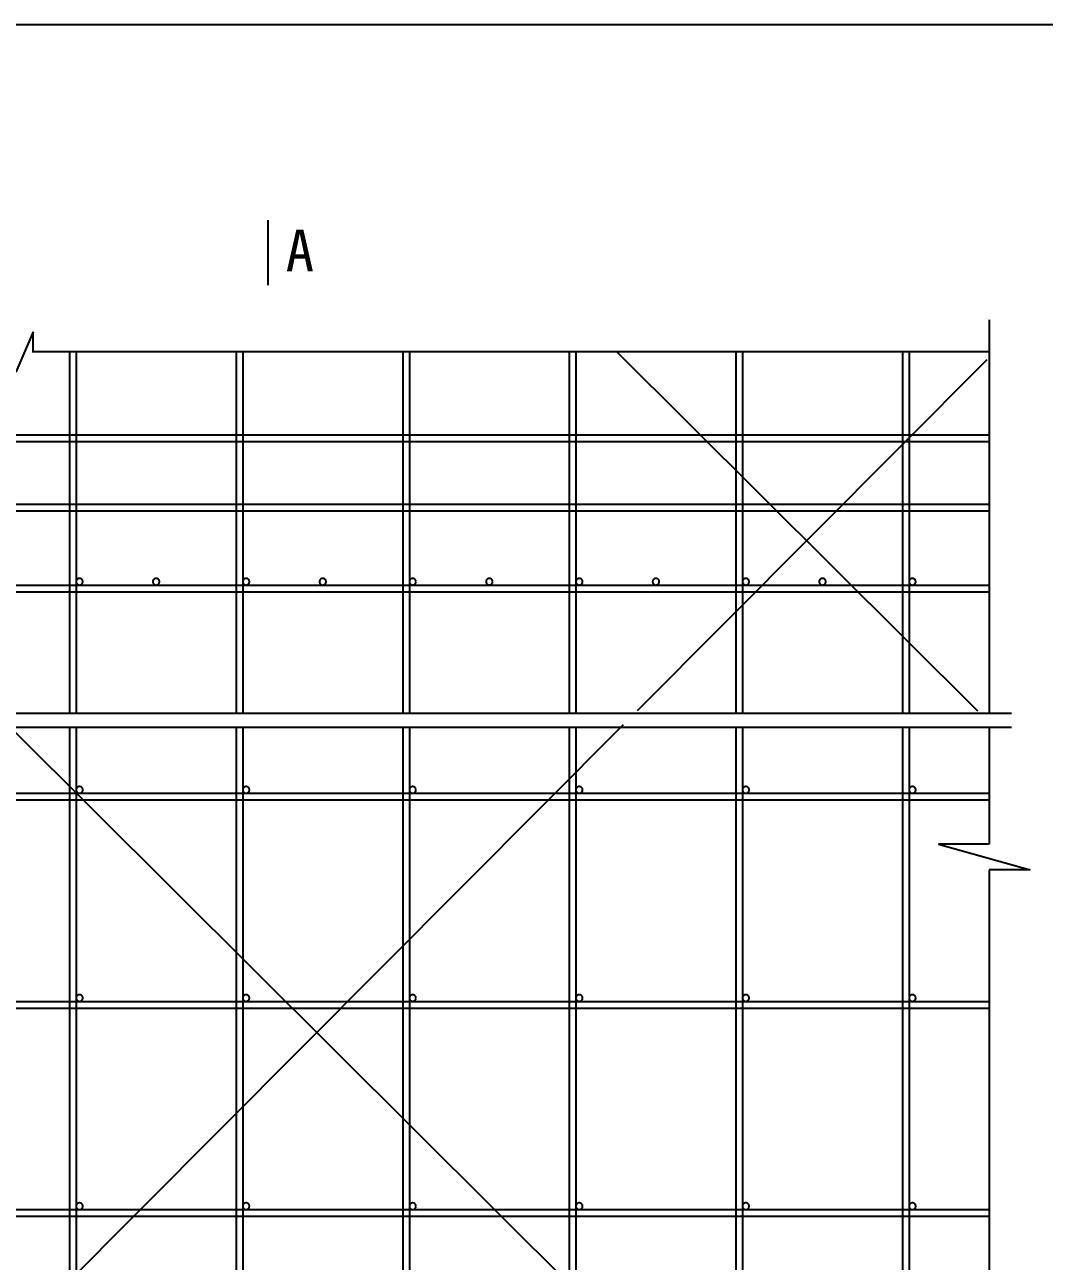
# Model space of a CAD drawing. Header units: metres. Extents: x 0 to 420, y 0 to 297.
# Drawn here: x 125.6 to 248, y 148.5 to 297 of the extents above; entities that cross this region are included whole.
import ezdxf

# ---------------------------------------------------------------- set-up
doc = ezdxf.new("R2010")
doc.units = ezdxf.units.M
doc.layers.add(' ', color=7, linetype='Continuous')

msp = doc.modelspace()

# ---------------------------------------------------------------- linework, layer by layer
at = {"layer": ' '}
for p, q in [((154.82, 273.51), (154.82, 265.71)), ((241.41, 261.57), (241.41, 214.31)), ((126.65, 260.12), (124.58, 255.28)), ((126.65, 257.65), (126.65, 260.12)), ((126.65, 257.76), (241.41, 257.76)), ((131.01, 257.76), (131.01, 214.31)), ((131.81, 257.76), (131.81, 214.31)), ((151.01, 257.76), (151.01, 214.31)), ((151.81, 257.76), (151.81, 214.31)), ((171.01, 257.76), (171.01, 214.31)), ((171.81, 257.76), (171.81, 214.31)), ((191.01, 257.76), (191.01, 214.31)), ((191.81, 257.76), (191.81, 214.31)), ((196.66, 257.76), (240.02, 214.6)), ((211.01, 257.76), (211.01, 214.31)), ((211.81, 257.76), (211.81, 214.31)), ((231.01, 257.76), (231.01, 214.31)), ((231.81, 257.76), (231.81, 214.31)), ((241.12, 256.76), (199.14, 214.59)), ((21.41, 247.76), (241.41, 247.76)), ((21.41, 246.96), (241.41, 246.96)), ((21.41, 239.43), (241.41, 239.43)), ((21.41, 238.63), (241.41, 238.63)), ((21.41, 229.71), (241.41, 229.71)), ((21.41, 228.91), (241.41, 228.91)), ((124.55, 214.31), (244.11, 214.31)), ((197.48, 212.93), (79.66, 94.59)), ((124.15, 212.36), (241.12, 95.9)), ((124.35, 212.64), (244.11, 212.64)), ((131.01, 212.64), (131.01, 94.31)), ((131.81, 212.64), (131.81, 94.31)), ((151.01, 212.64), (151.01, 94.31)), ((151.81, 212.64), (151.81, 94.31)), ((171.01, 212.64), (171.01, 94.31)), ((171.81, 212.64), (171.81, 94.31)), ((191.01, 212.64), (191.01, 94.31)), ((191.81, 212.64), (191.81, 94.31)), ((211.01, 212.64), (211.01, 94.31)), ((211.81, 212.64), (211.81, 94.31)), ((231.01, 212.64), (231.01, 94.31)), ((231.81, 212.64), (231.81, 94.31)), ((241.41, 212.64), (241.41, 198.61)), ((21.41, 204.71), (241.41, 204.71)), ((21.41, 203.91), (241.41, 203.91)), ((235.35, 198.61), (246.32, 195.51)), ((241.41, 198.61), (235.35, 198.61)), ((246.32, 195.51), (241.41, 195.51)), ((241.41, 195.51), (241.41, 86.8)), ((21.41, 179.71), (241.41, 179.71)), ((21.41, 178.91), (241.41, 178.91)), ((21.41, 154.71), (241.41, 154.71)), ((21.41, 153.91), (241.41, 153.91))]:
    msp.add_line(p, q, dxfattribs=at)
for points in [[(132.61, 230.11), (132.6, 230.15), (132.6, 230.19), (132.59, 230.23), (132.58, 230.26), (132.56, 230.3), (132.54, 230.33), (132.52, 230.37), (132.49, 230.39), (132.46, 230.42), (132.43, 230.44), (132.39, 230.46), (132.36, 230.48), (132.32, 230.49), (132.28, 230.5), (132.25, 230.51), (132.21, 230.51), (132.17, 230.51), (132.13, 230.5), (132.09, 230.49), (132.05, 230.48), (132.02, 230.46), (131.98, 230.44), (131.95, 230.42), (131.92, 230.39), (131.9, 230.37), (131.87, 230.33), (131.85, 230.3), (131.84, 230.26), (131.82, 230.23), (131.81, 230.19), (131.81, 230.15), (131.81, 230.11), (131.81, 230.07), (131.81, 230.03), (131.82, 230), (131.84, 229.96), (131.85, 229.92), (131.87, 229.89), (131.9, 229.86), (131.92, 229.83), (131.95, 229.8), (131.98, 229.78), (132.02, 229.76), (132.05, 229.74), (132.09, 229.73), (132.13, 229.72), (132.17, 229.71), (132.21, 229.71), (132.25, 229.71), (132.28, 229.72), (132.32, 229.73), (132.36, 229.74), (132.39, 229.76), (132.43, 229.78), (132.46, 229.8), (132.49, 229.83), (132.52, 229.86), (132.54, 229.89), (132.56, 229.92), (132.58, 229.96), (132.59, 230), (132.6, 230.03), (132.6, 230.07), (132.61, 230.11)], [(141.81, 230.11), (141.8, 230.15), (141.8, 230.19), (141.79, 230.23), (141.78, 230.26), (141.76, 230.3), (141.74, 230.33), (141.72, 230.37), (141.69, 230.39), (141.66, 230.42), (141.63, 230.44), (141.59, 230.46), (141.56, 230.48), (141.52, 230.49), (141.48, 230.5), (141.45, 230.51), (141.41, 230.51), (141.37, 230.51), (141.33, 230.5), (141.29, 230.49), (141.25, 230.48), (141.22, 230.46), (141.18, 230.44), (141.15, 230.42), (141.12, 230.39), (141.1, 230.37), (141.07, 230.33), (141.05, 230.3), (141.04, 230.26), (141.02, 230.23), (141.01, 230.19), (141.01, 230.15), (141.01, 230.11), (141.01, 230.07), (141.01, 230.03), (141.02, 230), (141.04, 229.96), (141.05, 229.92), (141.07, 229.89), (141.1, 229.86), (141.12, 229.83), (141.15, 229.8), (141.18, 229.78), (141.22, 229.76), (141.25, 229.74), (141.29, 229.73), (141.33, 229.72), (141.37, 229.71), (141.41, 229.71), (141.45, 229.71), (141.48, 229.72), (141.52, 229.73), (141.56, 229.74), (141.59, 229.76), (141.63, 229.78), (141.66, 229.8), (141.69, 229.83), (141.72, 229.86), (141.74, 229.89), (141.76, 229.92), (141.78, 229.96), (141.79, 230), (141.8, 230.03), (141.8, 230.07), (141.81, 230.11)], [(152.61, 230.11), (152.6, 230.15), (152.6, 230.19), (152.59, 230.23), (152.58, 230.26), (152.56, 230.3), (152.54, 230.33), (152.52, 230.37), (152.49, 230.39), (152.46, 230.42), (152.43, 230.44), (152.39, 230.46), (152.36, 230.48), (152.32, 230.49), (152.28, 230.5), (152.25, 230.51), (152.21, 230.51), (152.17, 230.51), (152.13, 230.5), (152.09, 230.49), (152.05, 230.48), (152.02, 230.46), (151.98, 230.44), (151.95, 230.42), (151.92, 230.39), (151.9, 230.37), (151.87, 230.33), (151.85, 230.3), (151.84, 230.26), (151.82, 230.23), (151.81, 230.19), (151.81, 230.15), (151.81, 230.11), (151.81, 230.07), (151.81, 230.03), (151.82, 230), (151.84, 229.96), (151.85, 229.92), (151.87, 229.89), (151.9, 229.86), (151.92, 229.83), (151.95, 229.8), (151.98, 229.78), (152.02, 229.76), (152.05, 229.74), (152.09, 229.73), (152.13, 229.72), (152.17, 229.71), (152.21, 229.71), (152.25, 229.71), (152.28, 229.72), (152.32, 229.73), (152.36, 229.74), (152.39, 229.76), (152.43, 229.78), (152.46, 229.8), (152.49, 229.83), (152.52, 229.86), (152.54, 229.89), (152.56, 229.92), (152.58, 229.96), (152.59, 230), (152.6, 230.03), (152.6, 230.07), (152.61, 230.11)], [(161.81, 230.11), (161.8, 230.15), (161.8, 230.19), (161.79, 230.23), (161.78, 230.26), (161.76, 230.3), (161.74, 230.33), (161.72, 230.37), (161.69, 230.39), (161.66, 230.42), (161.63, 230.44), (161.59, 230.46), (161.56, 230.48), (161.52, 230.49), (161.48, 230.5), (161.45, 230.51), (161.41, 230.51), (161.37, 230.51), (161.33, 230.5), (161.29, 230.49), (161.25, 230.48), (161.22, 230.46), (161.18, 230.44), (161.15, 230.42), (161.12, 230.39), (161.1, 230.37), (161.07, 230.33), (161.05, 230.3), (161.04, 230.26), (161.02, 230.23), (161.01, 230.19), (161.01, 230.15), (161.01, 230.11), (161.01, 230.07), (161.01, 230.03), (161.02, 230), (161.04, 229.96), (161.05, 229.92), (161.07, 229.89), (161.1, 229.86), (161.12, 229.83), (161.15, 229.8), (161.18, 229.78), (161.22, 229.76), (161.25, 229.74), (161.29, 229.73), (161.33, 229.72), (161.37, 229.71), (161.41, 229.71), (161.45, 229.71), (161.48, 229.72), (161.52, 229.73), (161.56, 229.74), (161.59, 229.76), (161.63, 229.78), (161.66, 229.8), (161.69, 229.83), (161.72, 229.86), (161.74, 229.89), (161.76, 229.92), (161.78, 229.96), (161.79, 230), (161.8, 230.03), (161.8, 230.07), (161.81, 230.11)], [(172.61, 230.11), (172.6, 230.15), (172.6, 230.19), (172.59, 230.23), (172.58, 230.26), (172.56, 230.3), (172.54, 230.33), (172.52, 230.37), (172.49, 230.39), (172.46, 230.42), (172.43, 230.44), (172.39, 230.46), (172.36, 230.48), (172.32, 230.49), (172.28, 230.5), (172.25, 230.51), (172.21, 230.51), (172.17, 230.51), (172.13, 230.5), (172.09, 230.49), (172.05, 230.48), (172.02, 230.46), (171.98, 230.44), (171.95, 230.42), (171.92, 230.39), (171.9, 230.37), (171.87, 230.33), (171.85, 230.3), (171.84, 230.26), (171.82, 230.23), (171.81, 230.19), (171.81, 230.15), (171.81, 230.11), (171.81, 230.07), (171.81, 230.03), (171.82, 230), (171.84, 229.96), (171.85, 229.92), (171.87, 229.89), (171.9, 229.86), (171.92, 229.83), (171.95, 229.8), (171.98, 229.78), (172.02, 229.76), (172.05, 229.74), (172.09, 229.73), (172.13, 229.72), (172.17, 229.71), (172.21, 229.71), (172.25, 229.71), (172.28, 229.72), (172.32, 229.73), (172.36, 229.74), (172.39, 229.76), (172.43, 229.78), (172.46, 229.8), (172.49, 229.83), (172.52, 229.86), (172.54, 229.89), (172.56, 229.92), (172.58, 229.96), (172.59, 230), (172.6, 230.03), (172.6, 230.07), (172.61, 230.11)], [(181.81, 230.11), (181.8, 230.15), (181.8, 230.19), (181.79, 230.23), (181.78, 230.26), (181.76, 230.3), (181.74, 230.33), (181.72, 230.37), (181.69, 230.39), (181.66, 230.42), (181.63, 230.44), (181.59, 230.46), (181.56, 230.48), (181.52, 230.49), (181.48, 230.5), (181.45, 230.51), (181.41, 230.51), (181.37, 230.51), (181.33, 230.5), (181.29, 230.49), (181.25, 230.48), (181.22, 230.46), (181.18, 230.44), (181.15, 230.42), (181.12, 230.39), (181.1, 230.37), (181.07, 230.33), (181.05, 230.3), (181.04, 230.26), (181.02, 230.23), (181.01, 230.19), (181.01, 230.15), (181.01, 230.11), (181.01, 230.07), (181.01, 230.03), (181.02, 230), (181.04, 229.96), (181.05, 229.92), (181.07, 229.89), (181.1, 229.86), (181.12, 229.83), (181.15, 229.8), (181.18, 229.78), (181.22, 229.76), (181.25, 229.74), (181.29, 229.73), (181.33, 229.72), (181.37, 229.71), (181.41, 229.71), (181.45, 229.71), (181.48, 229.72), (181.52, 229.73), (181.56, 229.74), (181.59, 229.76), (181.63, 229.78), (181.66, 229.8), (181.69, 229.83), (181.72, 229.86), (181.74, 229.89), (181.76, 229.92), (181.78, 229.96), (181.79, 230), (181.8, 230.03), (181.8, 230.07), (181.81, 230.11)], [(192.61, 230.11), (192.6, 230.15), (192.6, 230.19), (192.59, 230.23), (192.58, 230.26), (192.56, 230.3), (192.54, 230.33), (192.52, 230.37), (192.49, 230.39), (192.46, 230.42), (192.43, 230.44), (192.39, 230.46), (192.36, 230.48), (192.32, 230.49), (192.28, 230.5), (192.25, 230.51), (192.21, 230.51), (192.17, 230.51), (192.13, 230.5), (192.09, 230.49), (192.05, 230.48), (192.02, 230.46), (191.98, 230.44), (191.95, 230.42), (191.92, 230.39), (191.9, 230.37), (191.87, 230.33), (191.85, 230.3), (191.84, 230.26), (191.82, 230.23), (191.81, 230.19), (191.81, 230.15), (191.81, 230.11), (191.81, 230.07), (191.81, 230.03), (191.82, 230), (191.84, 229.96), (191.85, 229.92), (191.87, 229.89), (191.9, 229.86), (191.92, 229.83), (191.95, 229.8), (191.98, 229.78), (192.02, 229.76), (192.05, 229.74), (192.09, 229.73), (192.13, 229.72), (192.17, 229.71), (192.21, 229.71), (192.25, 229.71), (192.28, 229.72), (192.32, 229.73), (192.36, 229.74), (192.39, 229.76), (192.43, 229.78), (192.46, 229.8), (192.49, 229.83), (192.52, 229.86), (192.54, 229.89), (192.56, 229.92), (192.58, 229.96), (192.59, 230), (192.6, 230.03), (192.6, 230.07), (192.61, 230.11)], [(201.81, 230.11), (201.8, 230.15), (201.8, 230.19), (201.79, 230.23), (201.78, 230.26), (201.76, 230.3), (201.74, 230.33), (201.72, 230.37), (201.69, 230.39), (201.66, 230.42), (201.63, 230.44), (201.59, 230.46), (201.56, 230.48), (201.52, 230.49), (201.48, 230.5), (201.45, 230.51), (201.41, 230.51), (201.37, 230.51), (201.33, 230.5), (201.29, 230.49), (201.25, 230.48), (201.22, 230.46), (201.18, 230.44), (201.15, 230.42), (201.12, 230.39), (201.1, 230.37), (201.07, 230.33), (201.05, 230.3), (201.04, 230.26), (201.02, 230.23), (201.01, 230.19), (201.01, 230.15), (201.01, 230.11), (201.01, 230.07), (201.01, 230.03), (201.02, 230), (201.04, 229.96), (201.05, 229.92), (201.07, 229.89), (201.1, 229.86), (201.12, 229.83), (201.15, 229.8), (201.18, 229.78), (201.22, 229.76), (201.25, 229.74), (201.29, 229.73), (201.33, 229.72), (201.37, 229.71), (201.41, 229.71), (201.45, 229.71), (201.48, 229.72), (201.52, 229.73), (201.56, 229.74), (201.59, 229.76), (201.63, 229.78), (201.66, 229.8), (201.69, 229.83), (201.72, 229.86), (201.74, 229.89), (201.76, 229.92), (201.78, 229.96), (201.79, 230), (201.8, 230.03), (201.8, 230.07), (201.81, 230.11)], [(212.61, 230.11), (212.6, 230.15), (212.6, 230.19), (212.59, 230.23), (212.58, 230.26), (212.56, 230.3), (212.54, 230.33), (212.52, 230.37), (212.49, 230.39), (212.46, 230.42), (212.43, 230.44), (212.39, 230.46), (212.36, 230.48), (212.32, 230.49), (212.28, 230.5), (212.25, 230.51), (212.21, 230.51), (212.17, 230.51), (212.13, 230.5), (212.09, 230.49), (212.05, 230.48), (212.02, 230.46), (211.98, 230.44), (211.95, 230.42), (211.92, 230.39), (211.9, 230.37), (211.87, 230.33), (211.85, 230.3), (211.84, 230.26), (211.82, 230.23), (211.81, 230.19), (211.81, 230.15), (211.81, 230.11), (211.81, 230.07), (211.81, 230.03), (211.82, 230), (211.84, 229.96), (211.85, 229.92), (211.87, 229.89), (211.9, 229.86), (211.92, 229.83), (211.95, 229.8), (211.98, 229.78), (212.02, 229.76), (212.05, 229.74), (212.09, 229.73), (212.13, 229.72), (212.17, 229.71), (212.21, 229.71), (212.25, 229.71), (212.28, 229.72), (212.32, 229.73), (212.36, 229.74), (212.39, 229.76), (212.43, 229.78), (212.46, 229.8), (212.49, 229.83), (212.52, 229.86), (212.54, 229.89), (212.56, 229.92), (212.58, 229.96), (212.59, 230), (212.6, 230.03), (212.6, 230.07), (212.61, 230.11)], [(221.81, 230.11), (221.8, 230.15), (221.8, 230.19), (221.79, 230.23), (221.78, 230.26), (221.76, 230.3), (221.74, 230.33), (221.72, 230.37), (221.69, 230.39), (221.66, 230.42), (221.63, 230.44), (221.59, 230.46), (221.56, 230.48), (221.52, 230.49), (221.48, 230.5), (221.45, 230.51), (221.41, 230.51), (221.37, 230.51), (221.33, 230.5), (221.29, 230.49), (221.25, 230.48), (221.22, 230.46), (221.18, 230.44), (221.15, 230.42), (221.12, 230.39), (221.1, 230.37), (221.07, 230.33), (221.05, 230.3), (221.04, 230.26), (221.02, 230.23), (221.01, 230.19), (221.01, 230.15), (221.01, 230.11), (221.01, 230.07), (221.01, 230.03), (221.02, 230), (221.04, 229.96), (221.05, 229.92), (221.07, 229.89), (221.1, 229.86), (221.12, 229.83), (221.15, 229.8), (221.18, 229.78), (221.22, 229.76), (221.25, 229.74), (221.29, 229.73), (221.33, 229.72), (221.37, 229.71), (221.41, 229.71), (221.45, 229.71), (221.48, 229.72), (221.52, 229.73), (221.56, 229.74), (221.59, 229.76), (221.63, 229.78), (221.66, 229.8), (221.69, 229.83), (221.72, 229.86), (221.74, 229.89), (221.76, 229.92), (221.78, 229.96), (221.79, 230), (221.8, 230.03), (221.8, 230.07), (221.81, 230.11)], [(232.61, 230.11), (232.6, 230.15), (232.6, 230.19), (232.59, 230.23), (232.58, 230.26), (232.56, 230.3), (232.54, 230.33), (232.52, 230.37), (232.49, 230.39), (232.46, 230.42), (232.43, 230.44), (232.39, 230.46), (232.36, 230.48), (232.32, 230.49), (232.28, 230.5), (232.25, 230.51), (232.21, 230.51), (232.17, 230.51), (232.13, 230.5), (232.09, 230.49), (232.05, 230.48), (232.02, 230.46), (231.98, 230.44), (231.95, 230.42), (231.92, 230.39), (231.9, 230.37), (231.87, 230.33), (231.85, 230.3), (231.84, 230.26), (231.82, 230.23), (231.81, 230.19), (231.81, 230.15), (231.81, 230.11), (231.81, 230.07), (231.81, 230.03), (231.82, 230), (231.84, 229.96), (231.85, 229.92), (231.87, 229.89), (231.9, 229.86), (231.92, 229.83), (231.95, 229.8), (231.98, 229.78), (232.02, 229.76), (232.05, 229.74), (232.09, 229.73), (232.13, 229.72), (232.17, 229.71), (232.21, 229.71), (232.25, 229.71), (232.28, 229.72), (232.32, 229.73), (232.36, 229.74), (232.39, 229.76), (232.43, 229.78), (232.46, 229.8), (232.49, 229.83), (232.52, 229.86), (232.54, 229.89), (232.56, 229.92), (232.58, 229.96), (232.59, 230), (232.6, 230.03), (232.6, 230.07), (232.61, 230.11)], [(132.61, 205.11), (132.6, 205.15), (132.6, 205.19), (132.59, 205.23), (132.58, 205.26), (132.56, 205.3), (132.54, 205.33), (132.52, 205.37), (132.49, 205.39), (132.46, 205.42), (132.43, 205.44), (132.39, 205.46), (132.36, 205.48), (132.32, 205.49), (132.28, 205.5), (132.25, 205.51), (132.21, 205.51), (132.17, 205.51), (132.13, 205.5), (132.09, 205.49), (132.05, 205.48), (132.02, 205.46), (131.98, 205.44), (131.95, 205.42), (131.92, 205.39), (131.9, 205.37), (131.87, 205.33), (131.85, 205.3), (131.84, 205.26), (131.82, 205.23), (131.81, 205.19), (131.81, 205.15), (131.81, 205.11), (131.81, 205.07), (131.81, 205.03), (131.82, 205), (131.84, 204.96), (131.85, 204.92), (131.87, 204.89), (131.9, 204.86), (131.92, 204.83), (131.95, 204.8), (131.98, 204.78), (132.02, 204.76), (132.05, 204.74), (132.09, 204.73), (132.13, 204.72), (132.17, 204.71), (132.21, 204.71), (132.25, 204.71), (132.28, 204.72), (132.32, 204.73), (132.36, 204.74), (132.39, 204.76), (132.43, 204.78), (132.46, 204.8), (132.49, 204.83), (132.52, 204.86), (132.54, 204.89), (132.56, 204.92), (132.58, 204.96), (132.59, 205), (132.6, 205.03), (132.6, 205.07), (132.61, 205.11)], [(152.61, 205.11), (152.6, 205.15), (152.6, 205.19), (152.59, 205.23), (152.58, 205.26), (152.56, 205.3), (152.54, 205.33), (152.52, 205.37), (152.49, 205.39), (152.46, 205.42), (152.43, 205.44), (152.39, 205.46), (152.36, 205.48), (152.32, 205.49), (152.28, 205.5), (152.25, 205.51), (152.21, 205.51), (152.17, 205.51), (152.13, 205.5), (152.09, 205.49), (152.05, 205.48), (152.02, 205.46), (151.98, 205.44), (151.95, 205.42), (151.92, 205.39), (151.9, 205.37), (151.87, 205.33), (151.85, 205.3), (151.84, 205.26), (151.82, 205.23), (151.81, 205.19), (151.81, 205.15), (151.81, 205.11), (151.81, 205.07), (151.81, 205.03), (151.82, 205), (151.84, 204.96), (151.85, 204.92), (151.87, 204.89), (151.9, 204.86), (151.92, 204.83), (151.95, 204.8), (151.98, 204.78), (152.02, 204.76), (152.05, 204.74), (152.09, 204.73), (152.13, 204.72), (152.17, 204.71), (152.21, 204.71), (152.25, 204.71), (152.28, 204.72), (152.32, 204.73), (152.36, 204.74), (152.39, 204.76), (152.43, 204.78), (152.46, 204.8), (152.49, 204.83), (152.52, 204.86), (152.54, 204.89), (152.56, 204.92), (152.58, 204.96), (152.59, 205), (152.6, 205.03), (152.6, 205.07), (152.61, 205.11)], [(172.61, 205.11), (172.6, 205.15), (172.6, 205.19), (172.59, 205.23), (172.58, 205.26), (172.56, 205.3), (172.54, 205.33), (172.52, 205.37), (172.49, 205.39), (172.46, 205.42), (172.43, 205.44), (172.39, 205.46), (172.36, 205.48), (172.32, 205.49), (172.28, 205.5), (172.25, 205.51), (172.21, 205.51), (172.17, 205.51), (172.13, 205.5), (172.09, 205.49), (172.05, 205.48), (172.02, 205.46), (171.98, 205.44), (171.95, 205.42), (171.92, 205.39), (171.9, 205.37), (171.87, 205.33), (171.85, 205.3), (171.84, 205.26), (171.82, 205.23), (171.81, 205.19), (171.81, 205.15), (171.81, 205.11), (171.81, 205.07), (171.81, 205.03), (171.82, 205), (171.84, 204.96), (171.85, 204.92), (171.87, 204.89), (171.9, 204.86), (171.92, 204.83), (171.95, 204.8), (171.98, 204.78), (172.02, 204.76), (172.05, 204.74), (172.09, 204.73), (172.13, 204.72), (172.17, 204.71), (172.21, 204.71), (172.25, 204.71), (172.28, 204.72), (172.32, 204.73), (172.36, 204.74), (172.39, 204.76), (172.43, 204.78), (172.46, 204.8), (172.49, 204.83), (172.52, 204.86), (172.54, 204.89), (172.56, 204.92), (172.58, 204.96), (172.59, 205), (172.6, 205.03), (172.6, 205.07), (172.61, 205.11)], [(192.61, 205.11), (192.6, 205.15), (192.6, 205.19), (192.59, 205.23), (192.58, 205.26), (192.56, 205.3), (192.54, 205.33), (192.52, 205.37), (192.49, 205.39), (192.46, 205.42), (192.43, 205.44), (192.39, 205.46), (192.36, 205.48), (192.32, 205.49), (192.28, 205.5), (192.25, 205.51), (192.21, 205.51), (192.17, 205.51), (192.13, 205.5), (192.09, 205.49), (192.05, 205.48), (192.02, 205.46), (191.98, 205.44), (191.95, 205.42), (191.92, 205.39), (191.9, 205.37), (191.87, 205.33), (191.85, 205.3), (191.84, 205.26), (191.82, 205.23), (191.81, 205.19), (191.81, 205.15), (191.81, 205.11), (191.81, 205.07), (191.81, 205.03), (191.82, 205), (191.84, 204.96), (191.85, 204.92), (191.87, 204.89), (191.9, 204.86), (191.92, 204.83), (191.95, 204.8), (191.98, 204.78), (192.02, 204.76), (192.05, 204.74), (192.09, 204.73), (192.13, 204.72), (192.17, 204.71), (192.21, 204.71), (192.25, 204.71), (192.28, 204.72), (192.32, 204.73), (192.36, 204.74), (192.39, 204.76), (192.43, 204.78), (192.46, 204.8), (192.49, 204.83), (192.52, 204.86), (192.54, 204.89), (192.56, 204.92), (192.58, 204.96), (192.59, 205), (192.6, 205.03), (192.6, 205.07), (192.61, 205.11)], [(212.61, 205.11), (212.6, 205.15), (212.6, 205.19), (212.59, 205.23), (212.58, 205.26), (212.56, 205.3), (212.54, 205.33), (212.52, 205.37), (212.49, 205.39), (212.46, 205.42), (212.43, 205.44), (212.39, 205.46), (212.36, 205.48), (212.32, 205.49), (212.28, 205.5), (212.25, 205.51), (212.21, 205.51), (212.17, 205.51), (212.13, 205.5), (212.09, 205.49), (212.05, 205.48), (212.02, 205.46), (211.98, 205.44), (211.95, 205.42), (211.92, 205.39), (211.9, 205.37), (211.87, 205.33), (211.85, 205.3), (211.84, 205.26), (211.82, 205.23), (211.81, 205.19), (211.81, 205.15), (211.81, 205.11), (211.81, 205.07), (211.81, 205.03), (211.82, 205), (211.84, 204.96), (211.85, 204.92), (211.87, 204.89), (211.9, 204.86), (211.92, 204.83), (211.95, 204.8), (211.98, 204.78), (212.02, 204.76), (212.05, 204.74), (212.09, 204.73), (212.13, 204.72), (212.17, 204.71), (212.21, 204.71), (212.25, 204.71), (212.28, 204.72), (212.32, 204.73), (212.36, 204.74), (212.39, 204.76), (212.43, 204.78), (212.46, 204.8), (212.49, 204.83), (212.52, 204.86), (212.54, 204.89), (212.56, 204.92), (212.58, 204.96), (212.59, 205), (212.6, 205.03), (212.6, 205.07), (212.61, 205.11)], [(232.61, 205.11), (232.6, 205.15), (232.6, 205.19), (232.59, 205.23), (232.58, 205.26), (232.56, 205.3), (232.54, 205.33), (232.52, 205.37), (232.49, 205.39), (232.46, 205.42), (232.43, 205.44), (232.39, 205.46), (232.36, 205.48), (232.32, 205.49), (232.28, 205.5), (232.25, 205.51), (232.21, 205.51), (232.17, 205.51), (232.13, 205.5), (232.09, 205.49), (232.05, 205.48), (232.02, 205.46), (231.98, 205.44), (231.95, 205.42), (231.92, 205.39), (231.9, 205.37), (231.87, 205.33), (231.85, 205.3), (231.84, 205.26), (231.82, 205.23), (231.81, 205.19), (231.81, 205.15), (231.81, 205.11), (231.81, 205.07), (231.81, 205.03), (231.82, 205), (231.84, 204.96), (231.85, 204.92), (231.87, 204.89), (231.9, 204.86), (231.92, 204.83), (231.95, 204.8), (231.98, 204.78), (232.02, 204.76), (232.05, 204.74), (232.09, 204.73), (232.13, 204.72), (232.17, 204.71), (232.21, 204.71), (232.25, 204.71), (232.28, 204.72), (232.32, 204.73), (232.36, 204.74), (232.39, 204.76), (232.43, 204.78), (232.46, 204.8), (232.49, 204.83), (232.52, 204.86), (232.54, 204.89), (232.56, 204.92), (232.58, 204.96), (232.59, 205), (232.6, 205.03), (232.6, 205.07), (232.61, 205.11)], [(132.61, 180.11), (132.6, 180.15), (132.6, 180.19), (132.59, 180.23), (132.58, 180.26), (132.56, 180.3), (132.54, 180.33), (132.52, 180.37), (132.49, 180.39), (132.46, 180.42), (132.43, 180.44), (132.39, 180.46), (132.36, 180.48), (132.32, 180.49), (132.28, 180.5), (132.25, 180.51), (132.21, 180.51), (132.17, 180.51), (132.13, 180.5), (132.09, 180.49), (132.05, 180.48), (132.02, 180.46), (131.98, 180.44), (131.95, 180.42), (131.92, 180.39), (131.9, 180.37), (131.87, 180.33), (131.85, 180.3), (131.84, 180.26), (131.82, 180.23), (131.81, 180.19), (131.81, 180.15), (131.81, 180.11), (131.81, 180.07), (131.81, 180.03), (131.82, 180), (131.84, 179.96), (131.85, 179.92), (131.87, 179.89), (131.9, 179.86), (131.92, 179.83), (131.95, 179.8), (131.98, 179.78), (132.02, 179.76), (132.05, 179.74), (132.09, 179.73), (132.13, 179.72), (132.17, 179.71), (132.21, 179.71), (132.25, 179.71), (132.28, 179.72), (132.32, 179.73), (132.36, 179.74), (132.39, 179.76), (132.43, 179.78), (132.46, 179.8), (132.49, 179.83), (132.52, 179.86), (132.54, 179.89), (132.56, 179.92), (132.58, 179.96), (132.59, 180), (132.6, 180.03), (132.6, 180.07), (132.61, 180.11)], [(152.61, 180.11), (152.6, 180.15), (152.6, 180.19), (152.59, 180.23), (152.58, 180.26), (152.56, 180.3), (152.54, 180.33), (152.52, 180.37), (152.49, 180.39), (152.46, 180.42), (152.43, 180.44), (152.39, 180.46), (152.36, 180.48), (152.32, 180.49), (152.28, 180.5), (152.25, 180.51), (152.21, 180.51), (152.17, 180.51), (152.13, 180.5), (152.09, 180.49), (152.05, 180.48), (152.02, 180.46), (151.98, 180.44), (151.95, 180.42), (151.92, 180.39), (151.9, 180.37), (151.87, 180.33), (151.85, 180.3), (151.84, 180.26), (151.82, 180.23), (151.81, 180.19), (151.81, 180.15), (151.81, 180.11), (151.81, 180.07), (151.81, 180.03), (151.82, 180), (151.84, 179.96), (151.85, 179.92), (151.87, 179.89), (151.9, 179.86), (151.92, 179.83), (151.95, 179.8), (151.98, 179.78), (152.02, 179.76), (152.05, 179.74), (152.09, 179.73), (152.13, 179.72), (152.17, 179.71), (152.21, 179.71), (152.25, 179.71), (152.28, 179.72), (152.32, 179.73), (152.36, 179.74), (152.39, 179.76), (152.43, 179.78), (152.46, 179.8), (152.49, 179.83), (152.52, 179.86), (152.54, 179.89), (152.56, 179.92), (152.58, 179.96), (152.59, 180), (152.6, 180.03), (152.6, 180.07), (152.61, 180.11)], [(172.61, 180.11), (172.6, 180.15), (172.6, 180.19), (172.59, 180.23), (172.58, 180.26), (172.56, 180.3), (172.54, 180.33), (172.52, 180.37), (172.49, 180.39), (172.46, 180.42), (172.43, 180.44), (172.39, 180.46), (172.36, 180.48), (172.32, 180.49), (172.28, 180.5), (172.25, 180.51), (172.21, 180.51), (172.17, 180.51), (172.13, 180.5), (172.09, 180.49), (172.05, 180.48), (172.02, 180.46), (171.98, 180.44), (171.95, 180.42), (171.92, 180.39), (171.9, 180.37), (171.87, 180.33), (171.85, 180.3), (171.84, 180.26), (171.82, 180.23), (171.81, 180.19), (171.81, 180.15), (171.81, 180.11), (171.81, 180.07), (171.81, 180.03), (171.82, 180), (171.84, 179.96), (171.85, 179.92), (171.87, 179.89), (171.9, 179.86), (171.92, 179.83), (171.95, 179.8), (171.98, 179.78), (172.02, 179.76), (172.05, 179.74), (172.09, 179.73), (172.13, 179.72), (172.17, 179.71), (172.21, 179.71), (172.25, 179.71), (172.28, 179.72), (172.32, 179.73), (172.36, 179.74), (172.39, 179.76), (172.43, 179.78), (172.46, 179.8), (172.49, 179.83), (172.52, 179.86), (172.54, 179.89), (172.56, 179.92), (172.58, 179.96), (172.59, 180), (172.6, 180.03), (172.6, 180.07), (172.61, 180.11)], [(192.61, 180.11), (192.6, 180.15), (192.6, 180.19), (192.59, 180.23), (192.58, 180.26), (192.56, 180.3), (192.54, 180.33), (192.52, 180.37), (192.49, 180.39), (192.46, 180.42), (192.43, 180.44), (192.39, 180.46), (192.36, 180.48), (192.32, 180.49), (192.28, 180.5), (192.25, 180.51), (192.21, 180.51), (192.17, 180.51), (192.13, 180.5), (192.09, 180.49), (192.05, 180.48), (192.02, 180.46), (191.98, 180.44), (191.95, 180.42), (191.92, 180.39), (191.9, 180.37), (191.87, 180.33), (191.85, 180.3), (191.84, 180.26), (191.82, 180.23), (191.81, 180.19), (191.81, 180.15), (191.81, 180.11), (191.81, 180.07), (191.81, 180.03), (191.82, 180), (191.84, 179.96), (191.85, 179.92), (191.87, 179.89), (191.9, 179.86), (191.92, 179.83), (191.95, 179.8), (191.98, 179.78), (192.02, 179.76), (192.05, 179.74), (192.09, 179.73), (192.13, 179.72), (192.17, 179.71), (192.21, 179.71), (192.25, 179.71), (192.28, 179.72), (192.32, 179.73), (192.36, 179.74), (192.39, 179.76), (192.43, 179.78), (192.46, 179.8), (192.49, 179.83), (192.52, 179.86), (192.54, 179.89), (192.56, 179.92), (192.58, 179.96), (192.59, 180), (192.6, 180.03), (192.6, 180.07), (192.61, 180.11)], [(212.61, 180.11), (212.6, 180.15), (212.6, 180.19), (212.59, 180.23), (212.58, 180.26), (212.56, 180.3), (212.54, 180.33), (212.52, 180.37), (212.49, 180.39), (212.46, 180.42), (212.43, 180.44), (212.39, 180.46), (212.36, 180.48), (212.32, 180.49), (212.28, 180.5), (212.25, 180.51), (212.21, 180.51), (212.17, 180.51), (212.13, 180.5), (212.09, 180.49), (212.05, 180.48), (212.02, 180.46), (211.98, 180.44), (211.95, 180.42), (211.92, 180.39), (211.9, 180.37), (211.87, 180.33), (211.85, 180.3), (211.84, 180.26), (211.82, 180.23), (211.81, 180.19), (211.81, 180.15), (211.81, 180.11), (211.81, 180.07), (211.81, 180.03), (211.82, 180), (211.84, 179.96), (211.85, 179.92), (211.87, 179.89), (211.9, 179.86), (211.92, 179.83), (211.95, 179.8), (211.98, 179.78), (212.02, 179.76), (212.05, 179.74), (212.09, 179.73), (212.13, 179.72), (212.17, 179.71), (212.21, 179.71), (212.25, 179.71), (212.28, 179.72), (212.32, 179.73), (212.36, 179.74), (212.39, 179.76), (212.43, 179.78), (212.46, 179.8), (212.49, 179.83), (212.52, 179.86), (212.54, 179.89), (212.56, 179.92), (212.58, 179.96), (212.59, 180), (212.6, 180.03), (212.6, 180.07), (212.61, 180.11)], [(232.61, 180.11), (232.6, 180.15), (232.6, 180.19), (232.59, 180.23), (232.58, 180.26), (232.56, 180.3), (232.54, 180.33), (232.52, 180.37), (232.49, 180.39), (232.46, 180.42), (232.43, 180.44), (232.39, 180.46), (232.36, 180.48), (232.32, 180.49), (232.28, 180.5), (232.25, 180.51), (232.21, 180.51), (232.17, 180.51), (232.13, 180.5), (232.09, 180.49), (232.05, 180.48), (232.02, 180.46), (231.98, 180.44), (231.95, 180.42), (231.92, 180.39), (231.9, 180.37), (231.87, 180.33), (231.85, 180.3), (231.84, 180.26), (231.82, 180.23), (231.81, 180.19), (231.81, 180.15), (231.81, 180.11), (231.81, 180.07), (231.81, 180.03), (231.82, 180), (231.84, 179.96), (231.85, 179.92), (231.87, 179.89), (231.9, 179.86), (231.92, 179.83), (231.95, 179.8), (231.98, 179.78), (232.02, 179.76), (232.05, 179.74), (232.09, 179.73), (232.13, 179.72), (232.17, 179.71), (232.21, 179.71), (232.25, 179.71), (232.28, 179.72), (232.32, 179.73), (232.36, 179.74), (232.39, 179.76), (232.43, 179.78), (232.46, 179.8), (232.49, 179.83), (232.52, 179.86), (232.54, 179.89), (232.56, 179.92), (232.58, 179.96), (232.59, 180), (232.6, 180.03), (232.6, 180.07), (232.61, 180.11)], [(132.61, 155.11), (132.6, 155.15), (132.6, 155.19), (132.59, 155.23), (132.58, 155.26), (132.56, 155.3), (132.54, 155.33), (132.52, 155.37), (132.49, 155.39), (132.46, 155.42), (132.43, 155.44), (132.39, 155.46), (132.36, 155.48), (132.32, 155.49), (132.28, 155.5), (132.25, 155.51), (132.21, 155.51), (132.17, 155.51), (132.13, 155.5), (132.09, 155.49), (132.05, 155.48), (132.02, 155.46), (131.98, 155.44), (131.95, 155.42), (131.92, 155.39), (131.9, 155.37), (131.87, 155.33), (131.85, 155.3), (131.84, 155.26), (131.82, 155.23), (131.81, 155.19), (131.81, 155.15), (131.81, 155.11), (131.81, 155.07), (131.81, 155.03), (131.82, 155), (131.84, 154.96), (131.85, 154.92), (131.87, 154.89), (131.9, 154.86), (131.92, 154.83), (131.95, 154.8), (131.98, 154.78), (132.02, 154.76), (132.05, 154.74), (132.09, 154.73), (132.13, 154.72), (132.17, 154.71), (132.21, 154.71), (132.25, 154.71), (132.28, 154.72), (132.32, 154.73), (132.36, 154.74), (132.39, 154.76), (132.43, 154.78), (132.46, 154.8), (132.49, 154.83), (132.52, 154.86), (132.54, 154.89), (132.56, 154.92), (132.58, 154.96), (132.59, 155), (132.6, 155.03), (132.6, 155.07), (132.61, 155.11)], [(152.61, 155.11), (152.6, 155.15), (152.6, 155.19), (152.59, 155.23), (152.58, 155.26), (152.56, 155.3), (152.54, 155.33), (152.52, 155.37), (152.49, 155.39), (152.46, 155.42), (152.43, 155.44), (152.39, 155.46), (152.36, 155.48), (152.32, 155.49), (152.28, 155.5), (152.25, 155.51), (152.21, 155.51), (152.17, 155.51), (152.13, 155.5), (152.09, 155.49), (152.05, 155.48), (152.02, 155.46), (151.98, 155.44), (151.95, 155.42), (151.92, 155.39), (151.9, 155.37), (151.87, 155.33), (151.85, 155.3), (151.84, 155.26), (151.82, 155.23), (151.81, 155.19), (151.81, 155.15), (151.81, 155.11), (151.81, 155.07), (151.81, 155.03), (151.82, 155), (151.84, 154.96), (151.85, 154.92), (151.87, 154.89), (151.9, 154.86), (151.92, 154.83), (151.95, 154.8), (151.98, 154.78), (152.02, 154.76), (152.05, 154.74), (152.09, 154.73), (152.13, 154.72), (152.17, 154.71), (152.21, 154.71), (152.25, 154.71), (152.28, 154.72), (152.32, 154.73), (152.36, 154.74), (152.39, 154.76), (152.43, 154.78), (152.46, 154.8), (152.49, 154.83), (152.52, 154.86), (152.54, 154.89), (152.56, 154.92), (152.58, 154.96), (152.59, 155), (152.6, 155.03), (152.6, 155.07), (152.61, 155.11)], [(172.61, 155.11), (172.6, 155.15), (172.6, 155.19), (172.59, 155.23), (172.58, 155.26), (172.56, 155.3), (172.54, 155.33), (172.52, 155.37), (172.49, 155.39), (172.46, 155.42), (172.43, 155.44), (172.39, 155.46), (172.36, 155.48), (172.32, 155.49), (172.28, 155.5), (172.25, 155.51), (172.21, 155.51), (172.17, 155.51), (172.13, 155.5), (172.09, 155.49), (172.05, 155.48), (172.02, 155.46), (171.98, 155.44), (171.95, 155.42), (171.92, 155.39), (171.9, 155.37), (171.87, 155.33), (171.85, 155.3), (171.84, 155.26), (171.82, 155.23), (171.81, 155.19), (171.81, 155.15), (171.81, 155.11), (171.81, 155.07), (171.81, 155.03), (171.82, 155), (171.84, 154.96), (171.85, 154.92), (171.87, 154.89), (171.9, 154.86), (171.92, 154.83), (171.95, 154.8), (171.98, 154.78), (172.02, 154.76), (172.05, 154.74), (172.09, 154.73), (172.13, 154.72), (172.17, 154.71), (172.21, 154.71), (172.25, 154.71), (172.28, 154.72), (172.32, 154.73), (172.36, 154.74), (172.39, 154.76), (172.43, 154.78), (172.46, 154.8), (172.49, 154.83), (172.52, 154.86), (172.54, 154.89), (172.56, 154.92), (172.58, 154.96), (172.59, 155), (172.6, 155.03), (172.6, 155.07), (172.61, 155.11)], [(192.61, 155.11), (192.6, 155.15), (192.6, 155.19), (192.59, 155.23), (192.58, 155.26), (192.56, 155.3), (192.54, 155.33), (192.52, 155.37), (192.49, 155.39), (192.46, 155.42), (192.43, 155.44), (192.39, 155.46), (192.36, 155.48), (192.32, 155.49), (192.28, 155.5), (192.25, 155.51), (192.21, 155.51), (192.17, 155.51), (192.13, 155.5), (192.09, 155.49), (192.05, 155.48), (192.02, 155.46), (191.98, 155.44), (191.95, 155.42), (191.92, 155.39), (191.9, 155.37), (191.87, 155.33), (191.85, 155.3), (191.84, 155.26), (191.82, 155.23), (191.81, 155.19), (191.81, 155.15), (191.81, 155.11), (191.81, 155.07), (191.81, 155.03), (191.82, 155), (191.84, 154.96), (191.85, 154.92), (191.87, 154.89), (191.9, 154.86), (191.92, 154.83), (191.95, 154.8), (191.98, 154.78), (192.02, 154.76), (192.05, 154.74), (192.09, 154.73), (192.13, 154.72), (192.17, 154.71), (192.21, 154.71), (192.25, 154.71), (192.28, 154.72), (192.32, 154.73), (192.36, 154.74), (192.39, 154.76), (192.43, 154.78), (192.46, 154.8), (192.49, 154.83), (192.52, 154.86), (192.54, 154.89), (192.56, 154.92), (192.58, 154.96), (192.59, 155), (192.6, 155.03), (192.6, 155.07), (192.61, 155.11)], [(212.61, 155.11), (212.6, 155.15), (212.6, 155.19), (212.59, 155.23), (212.58, 155.26), (212.56, 155.3), (212.54, 155.33), (212.52, 155.37), (212.49, 155.39), (212.46, 155.42), (212.43, 155.44), (212.39, 155.46), (212.36, 155.48), (212.32, 155.49), (212.28, 155.5), (212.25, 155.51), (212.21, 155.51), (212.17, 155.51), (212.13, 155.5), (212.09, 155.49), (212.05, 155.48), (212.02, 155.46), (211.98, 155.44), (211.95, 155.42), (211.92, 155.39), (211.9, 155.37), (211.87, 155.33), (211.85, 155.3), (211.84, 155.26), (211.82, 155.23), (211.81, 155.19), (211.81, 155.15), (211.81, 155.11), (211.81, 155.07), (211.81, 155.03), (211.82, 155), (211.84, 154.96), (211.85, 154.92), (211.87, 154.89), (211.9, 154.86), (211.92, 154.83), (211.95, 154.8), (211.98, 154.78), (212.02, 154.76), (212.05, 154.74), (212.09, 154.73), (212.13, 154.72), (212.17, 154.71), (212.21, 154.71), (212.25, 154.71), (212.28, 154.72), (212.32, 154.73), (212.36, 154.74), (212.39, 154.76), (212.43, 154.78), (212.46, 154.8), (212.49, 154.83), (212.52, 154.86), (212.54, 154.89), (212.56, 154.92), (212.58, 154.96), (212.59, 155), (212.6, 155.03), (212.6, 155.07), (212.61, 155.11)], [(232.61, 155.11), (232.6, 155.15), (232.6, 155.19), (232.59, 155.23), (232.58, 155.26), (232.56, 155.3), (232.54, 155.33), (232.52, 155.37), (232.49, 155.39), (232.46, 155.42), (232.43, 155.44), (232.39, 155.46), (232.36, 155.48), (232.32, 155.49), (232.28, 155.5), (232.25, 155.51), (232.21, 155.51), (232.17, 155.51), (232.13, 155.5), (232.09, 155.49), (232.05, 155.48), (232.02, 155.46), (231.98, 155.44), (231.95, 155.42), (231.92, 155.39), (231.9, 155.37), (231.87, 155.33), (231.85, 155.3), (231.84, 155.26), (231.82, 155.23), (231.81, 155.19), (231.81, 155.15), (231.81, 155.11), (231.81, 155.07), (231.81, 155.03), (231.82, 155), (231.84, 154.96), (231.85, 154.92), (231.87, 154.89), (231.9, 154.86), (231.92, 154.83), (231.95, 154.8), (231.98, 154.78), (232.02, 154.76), (232.05, 154.74), (232.09, 154.73), (232.13, 154.72), (232.17, 154.71), (232.21, 154.71), (232.25, 154.71), (232.28, 154.72), (232.32, 154.73), (232.36, 154.74), (232.39, 154.76), (232.43, 154.78), (232.46, 154.8), (232.49, 154.83), (232.52, 154.86), (232.54, 154.89), (232.56, 154.92), (232.58, 154.96), (232.59, 155), (232.6, 155.03), (232.6, 155.07), (232.61, 155.11)]]:
    msp.add_lwpolyline(points, dxfattribs=at)
for p, q in [((420, 297), (0, 297)), ((21.41, 203.91), (241.41, 203.91))]:
    msp.add_line(p, q)

# ---------------------------------------------------------------- texts
msp.add_text('A', height=5, dxfattribs=at).set_placement((156.96, 267.4))

doc.saveas('drawing.dxf')
